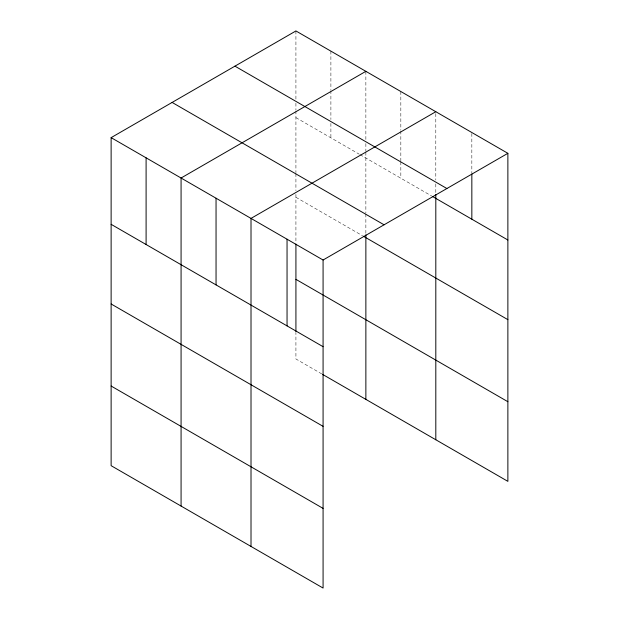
<?xml version="1.0" encoding="UTF-8"?>
<svg xmlns="http://www.w3.org/2000/svg" width="619" height="619" viewBox="0 0 619 619"><rect width="100%" height="100%" fill="white"/><g stroke="black" fill="none" stroke-linecap="round" stroke-linejoin="round"><path stroke-width="0.46" stroke-dasharray="3.1 2.32" d="M295.921 110.894L295.921 172.631M295.921 117.633L359.206 154.17M360.034 154.649L431.644 195.999M295.921 197.283L362.533 235.738M321.733 373.891L295.921 358.989L295.921 332.442M471.84 133.48L471.84 172.972M435.807 113.641L435.807 180.098M435.807 183.951L435.807 193.585M400.833 91.519L400.833 130.052M400.833 131.011L400.833 160.87M400.833 161.838L400.833 178.21M365.868 71.332L365.868 139.716M365.868 143.569L365.868 151.276M365.868 152.235L365.868 213.013M365.868 213.957L365.868 233.874M330.894 51.137L330.894 89.67M330.894 90.629L330.894 119.529M330.894 123.382L330.894 137.828M295.921 30.95L295.921 99.334M295.921 103.187L295.921 109.927M295.921 173.575L295.921 190.644M295.921 194.436L295.921 242.13"/><path stroke-width="0.93" d="M111.126 137.642L323.079 260.011L323.079 588.05L111.126 465.681L111.126 137.642L295.921 30.95L507.874 153.319L507.874 481.358L322.569 374.379M365.868 71.332L181.073 178.017L181.073 506.063M435.807 111.714L251.012 218.399L251.012 546.445M323.079 260.011L507.874 153.319M234.941 66.156L446.887 188.524M432.48 196.478L507.874 240.002M172.113 102.429L384.059 224.798M363.368 236.226L507.874 319.652M295.921 279.347L507.874 401.716M111.126 224.326L323.079 346.694M111.126 303.975L323.079 426.344M111.126 386.032L323.079 508.4M471.84 173.931L471.84 219.203M435.807 194.544L435.807 439.753M365.868 234.818L365.868 399.371M295.921 244.041L295.921 331.498M287.046 239.205L287.046 325.888M216.046 198.212L216.046 284.895M146.099 157.83L146.099 244.513"/></g></svg>
